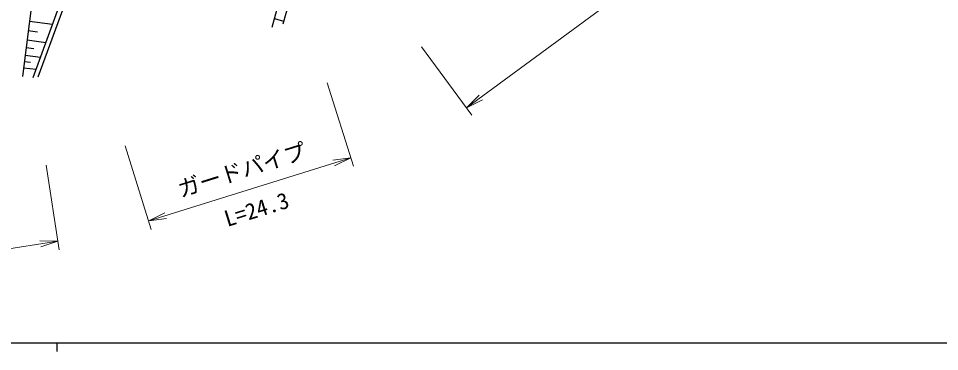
# Model space of a CAD drawing. Units: millimetres, scale not verified. Extents: x 40000 to 680000, y 20000 to 380000.
# Drawn here: x 163676 to 267567, y 204000 to 241570 of the extents above; entities that cross this region are included whole.
import ezdxf
from ezdxf.enums import TextEntityAlignment as Align

# ---------------------------------------------------------------- set-up
doc = ezdxf.new("R2010")
doc.units = ezdxf.units.MM
doc.header["$LTSCALE"] = 1000
for name, color, linetype, lineweight in [('M-BGD', 7, 'Continuous', 25), ('M-STR-HTXT', 7, 'Continuous', 13), ('M-TTL-BAND', 7, 'Continuous', 25)]:
    doc.layers.add(name, color=color, linetype=linetype, lineweight=lineweight)
doc.styles.add('ＭＳ ゴシック', font='')
doc.styles.get('ＭＳ ゴシック').set_extended_font_data('MS Gothic')

# ---------------------------------------------------------------- blocks, each defined once
blk = doc.blocks.new('open_arrow')
at = {"color": 0, "linetype": 'Continuous', "lineweight": -2}
blk.add_lwpolyline([(7.5, 1.25), (0, 0), (7.5, -1.25)], dxfattribs=at)

msp = doc.modelspace()

# ---------------------------------------------------------------- linework, layer by layer
at = {"layer": 'M-BGD'}
for p, q in [((171696, 252363), (165308, 234867)), ((172168, 252198), (165865, 234935)), ((165795, 248183), (164129, 235017)), ((164919, 241258), (167521, 240929)), ((192563, 241555), (193584, 241276)), ((164785, 240199), (165844, 240065)), ((164651, 239139), (166770, 238871)), ((164542, 238277), (165404, 238167)), ((164432, 237414), (166158, 237195)), ((164254, 236009), (165660, 235831)), ((164343, 236711), (165046, 236622))]:
    msp.add_line(p, q, dxfattribs=at)
for points in [[(192299, 240591), (195375, 251848), (195115, 252498)], [(197370, 252477), (196906, 251773), (193819, 242141), (193490, 240927)]]:
    msp.add_lwpolyline(points, dxfattribs=at)
at = {"layer": 'M-STR-HTXT'}
for p, q in [((214211, 231474), (253632, 260486)), ((209135, 238371), (214804, 230668)), ((198505, 234318), (201451, 224898)), ((175720, 227193), (178665, 217773)), ((178367, 218727), (201152, 225853)), ((166792, 225019), (168277, 215469)), ((120639, 209077), (168123, 216457))]:
    msp.add_line(p, q, dxfattribs=at)
at = {"layer": 'M-TTL-BAND'}
for p, q in [((40000, 205000), (579000, 205000)), ((168000, 205000), (168000, 204000))]:
    msp.add_line(p, q, dxfattribs=at)

# ---------------------------------------------------------------- block references
at = {"layer": 'M-STR-HTXT', "xscale": 267, "yscale": 267}
for p, rotation in [((214211, 231474), 36.4), ((201152, 225853), 197.4), ((178367, 218727), 17.4), ((168123, 216457), 188.8)]:
    msp.add_blockref('open_arrow', p, dxfattribs=dict(at, rotation=rotation))

# ---------------------------------------------------------------- texts
at = {"layer": 'M-STR-HTXT', "style": 'ＭＳ ゴシック'}
msp.add_text('ガードパイプ', height=1833, rotation=17.365, dxfattribs=at).set_placement((188873, 224484), align=Align.MIDDLE_CENTER)
msp.add_text('L=24.3', height=1833, rotation=17.365, dxfattribs=at).set_placement((190971, 218640), align=Align.BOTTOM_CENTER)

doc.saveas('drawing.dxf')
